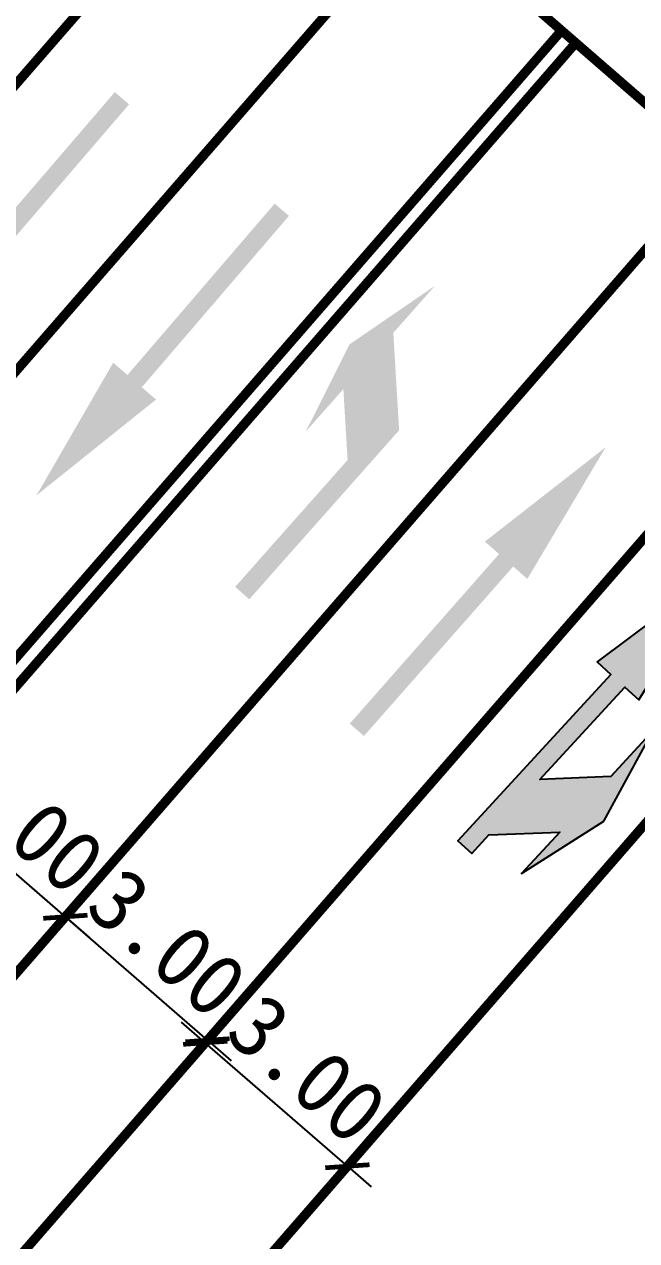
# Model space of a CAD drawing. Header units: millimetres. Extents: x 67536 to 67858, y 50657 to 50929.
# Drawn here: x 67659.22 to 67668.98, y 50735.68 to 50755.06 of the extents above; entities that cross this region are included whole.
import ezdxf

# ---------------------------------------------------------------- set-up
doc = ezdxf.new("R2010")
doc.units = ezdxf.units.MM
doc.linetypes.add('JTSS01', pattern=[6, 2, -4])
doc.layers.add('@-地面图案', color=7, linetype='Continuous')
doc.layers.add('@-注释', color=7, linetype='Continuous')
doc.layers.add('@-道路标线', color=7, linetype='Continuous', lineweight=0)
doc.layers.get('0').off()
doc.styles.add('--黑体', font='simhei.ttf')
doc.dimstyles.new('标志标注', dxfattribs={"dimtxt": 1, "dimasz": 0.5, "dimexe": 0, "dimexo": 0, "dimgap": 0.25, "dimtad": 1, "dimzin": 0, "dimdsep": 46, "dimtxsty": '--黑体', "dimblk": 'ARCHTICK', "dimcen": 0.09, "dimadec": 0, "dimazin": 0, "dimtfac": 1, "dimtix": 1, "dimtmove": 1, "dimatfit": 0, "dimfxl": 1, "dimtolj": 1, "dimtzin": 0, "dimarcsym": 0})

# ---------------------------------------------------------------- blocks, each defined once
blk = doc.blocks.new('6米直行加右转')
at = {"layer": '@-地面图案'}
blk.add_hatch(color=256, dxfattribs=at).paths.add_polyline_path([(1.6, -0.15), (3.6, -0.15), (3.6, -0.45), (6, 0), (3.6, 0.45), (3.6, 0.15), (0, 0.15), (0, -0.15), (0.4, -0.15), (1.2, -0.95), (0.3, -0.95), (1.8, -1.35), (3.4, -0.95), (2.4, -0.95)])
at = {"layer": '@-地面图案', "linetype": 'Continuous'}
blk.add_lwpolyline([(1.8, -1.35), (3.4, -0.95), (2.4, -0.95), (1.6, -0.15), (3.6, -0.15), (3.6, -0.45), (6, 0), (3.6, 0.45), (3.6, 0.15), (0, 0.15), (0, -0.15), (0.4, -0.15), (1.2, -0.95), (0.3, -0.95)], close=True, dxfattribs=at)
blk = doc.blocks.new('_ARCHTICK')
at = {"color": 0, "linetype": 'ByBlock', "const_width": 0.15}
blk.add_lwpolyline([(-0.5, -0.5), (0.5, 0.5)], dxfattribs=at)
blk = doc.blocks.new('*D83')
at = {"layer": '@-注释', "color": 0, "lineweight": -2, "transparency": 16777216}
for p, q in [((67662.105, 50738.831), (67661.728, 50739.159)), ((67661.729, 50738.398), (67662.105, 50738.831)), ((67664.369, 50736.863), (67662.105, 50738.831)), ((67663.993, 50736.43), (67664.369, 50736.863)), ((67664.369, 50736.863), (67664.747, 50736.535))]:
    blk.add_line(p, q, dxfattribs=at)
at = {"layer": 'Defpoints', "color": 0, "transparency": 16777216}
for p in [(67662.105, 50738.831), (67661.729, 50738.398), (67663.993, 50736.43)]:
    blk.add_point(p, dxfattribs=at)
at = {"layer": '@-注释', "color": 0, "lineweight": -2, "transparency": 16777216, "xscale": 0.5, "yscale": 0.5, "zscale": 0.5}
for p, rotation in [((67662.105, 50738.831), 319.0000000000542), ((67664.369, 50736.863), 139.0000000000543)]:
    blk.add_blockref('_ARCHTICK', p, dxfattribs=dict(at, rotation=rotation))
at = {"layer": '@-注释', "color": 0, "transparency": 16777216, "insert": (67663.733, 50738.417), "char_height": 1, "attachment_point": 5, "rotation": 319, "style": '--黑体'}
blk.add_mtext('\\A1;3.00', dxfattribs=at)
blk = doc.blocks.new('*D84')
at = {"layer": '@-注释', "color": 0, "lineweight": -2, "transparency": 16777216}
for p, q in [((67659.876, 50740.839), (67659.499, 50741.167)), ((67659.841, 50740.799), (67659.876, 50740.839)), ((67662.14, 50738.871), (67659.876, 50740.839)), ((67662.105, 50738.831), (67662.14, 50738.871)), ((67662.14, 50738.871), (67662.517, 50738.543))]:
    blk.add_line(p, q, dxfattribs=at)
at = {"layer": 'Defpoints', "color": 0, "transparency": 16777216}
for p in [(67659.841, 50740.799), (67659.876, 50740.839), (67662.105, 50738.831)]:
    blk.add_point(p, dxfattribs=at)
at = {"layer": '@-注释', "color": 0, "lineweight": -2, "transparency": 16777216, "xscale": 0.5, "yscale": 0.5, "zscale": 0.5}
for p, rotation in [((67659.876, 50740.839), 319.0000000001317), ((67662.14, 50738.871), 139.0000000001317)]:
    blk.add_blockref('_ARCHTICK', p, dxfattribs=dict(at, rotation=rotation))
at = {"layer": '@-注释', "color": 0, "transparency": 16777216, "insert": (67661.504, 50740.425), "char_height": 1, "attachment_point": 5, "rotation": 319, "style": '--黑体'}
blk.add_mtext('\\A1;3.00', dxfattribs=at)
blk = doc.blocks.new('*D85')
at = {"layer": '@-注释', "color": 0, "lineweight": -2, "transparency": 16777216}
for p, q in [((67657.612, 50742.807), (67657.234, 50743.135)), ((67659.876, 50740.839), (67657.612, 50742.807)), ((67659.876, 50740.839), (67660.253, 50740.511))]:
    blk.add_line(p, q, dxfattribs=at)
at = {"layer": 'Defpoints', "color": 0, "transparency": 16777216}
for p in [(67657.612, 50742.807), (67657.612, 50742.807), (67659.876, 50740.839)]:
    blk.add_point(p, dxfattribs=at)
at = {"layer": '@-注释', "color": 0, "lineweight": -2, "transparency": 16777216, "xscale": 0.5, "yscale": 0.5, "zscale": 0.5}
for p, rotation in [((67657.612, 50742.807), 318.9999999999768), ((67659.876, 50740.839), 138.9999999999768)]:
    blk.add_blockref('_ARCHTICK', p, dxfattribs=dict(at, rotation=rotation))
at = {"layer": '@-注释', "color": 0, "transparency": 16777216, "insert": (67659.24, 50742.393), "char_height": 1, "attachment_point": 5, "rotation": 319, "style": '--黑体'}
blk.add_mtext('\\A1;3.00', dxfattribs=at)

msp = doc.modelspace()

# ---------------------------------------------------------------- hatches: boundary and pattern name
at = {"layer": '@-道路标线'}
for points in [[(67660.778, 50753.884), (67660.664, 50753.982), (67658.319, 50751.251), (67658.091, 50751.446), (67656.869, 50749.332), (67658.774, 50750.86), (67658.546, 50751.055), (67660.891, 50753.787)], [(67663.325, 50752.107), (67663.211, 50752.205), (67660.866, 50749.474), (67660.638, 50749.669), (67659.416, 50747.555), (67661.321, 50749.083), (67661.094, 50749.278), (67663.439, 50752.01)], [(67662.694, 50745.999), (67662.582, 50746.098), (67664.373, 50748.119), (67664.305, 50749.248), (67663.708, 50748.575), (67664.404, 50749.962), (67665.764, 50750.894), (67665.101, 50750.146), (67665.194, 50748.593), (67662.806, 50745.899)], [(67664.521, 50743.819), (67664.408, 50743.918), (67666.786, 50746.62), (67666.561, 50746.819), (67668.485, 50748.323), (67667.237, 50746.224), (67667.012, 50746.422), (67664.633, 50743.72)]]:
    msp.add_hatch(color=7, dxfattribs=at).paths.add_polyline_path(points)

# ---------------------------------------------------------------- linework, layer by layer
at = {"layer": '@-道路标线', "color": 7, "linetype": 'Continuous', "const_width": 0.15, "flags": 128}
for points in [[(67657.593, 50763.821), (67674.801, 50748.862)], [(67670.062, 50752.557), (67649.928, 50729.396)], [(67672.537, 50750.831), (67652.192, 50727.427)], [(67675.494, 50749.66), (67595.214, 50657.308)]]:
    msp.add_lwpolyline(points, dxfattribs=at)
at = {"layer": '@-道路标线', "color": 7, "linetype": 'JTSS01', "const_width": 0.15, "flags": 128}
for points in [[(67607.83, 50695.142), (67661.666, 50757.074), (67663.254, 50758.9)], [(67585.931, 50665.378), (67664.347, 50755.585), (67665.518, 50756.932)]]:
    msp.add_lwpolyline(points, dxfattribs=at)
at = {"layer": '@-道路标线', "color": 30, "linetype": 'Continuous', "ltscale": 0.08, "const_width": 0.15, "flags": 128}
for points in [[(67667.074, 50754.15), (67667.782, 50754.964)], [(67667.074, 50754.15), (67588.195, 50663.41)]]:
    msp.add_lwpolyline(points, dxfattribs=at)
at = {"layer": '@-道路标线', "color": 30, "linetype": 'Continuous', "ltscale": 0.08, "flags": 128}
msp.add_lwpolyline([(67588.422, 50663.213, 0.15, 0.15, 0), (67667.346, 50754.005, 0.15, 0.15, 0), (67668.008, 50754.767, 0, 0, 0)], format="xyseb", dxfattribs=at)

# ---------------------------------------------------------------- block references
at = {"layer": '@-地面图案', "rotation": 47.38350586665808}
msp.add_blockref('6米直行加右转', (67666.242, 50741.95), dxfattribs=at)

# ---------------------------------------------------------------- dimensions: what is measured, and where the dimension line sits
at = {"layer": '@-注释'}
for p1, p2, distance, picture, middle in [((67659.876, 50740.839), (67657.612, 50742.807), 0, '*D85', (67659.24, 50742.393)), ((67662.105, 50738.831), (67659.841, 50740.799), -0.053, '*D84', (67661.504, 50740.425)), ((67663.993, 50736.43), (67661.729, 50738.398), -0.574, '*D83', (67663.733, 50738.417))]:
    dim = msp.add_aligned_dim(p1=p1, p2=p2, distance=distance, dimstyle='标志标注', dxfattribs=at)
    dim.commit()
    dim.dimension.update_dxf_attribs({"geometry": picture, "text_midpoint": middle})

doc.saveas('drawing.dxf')
